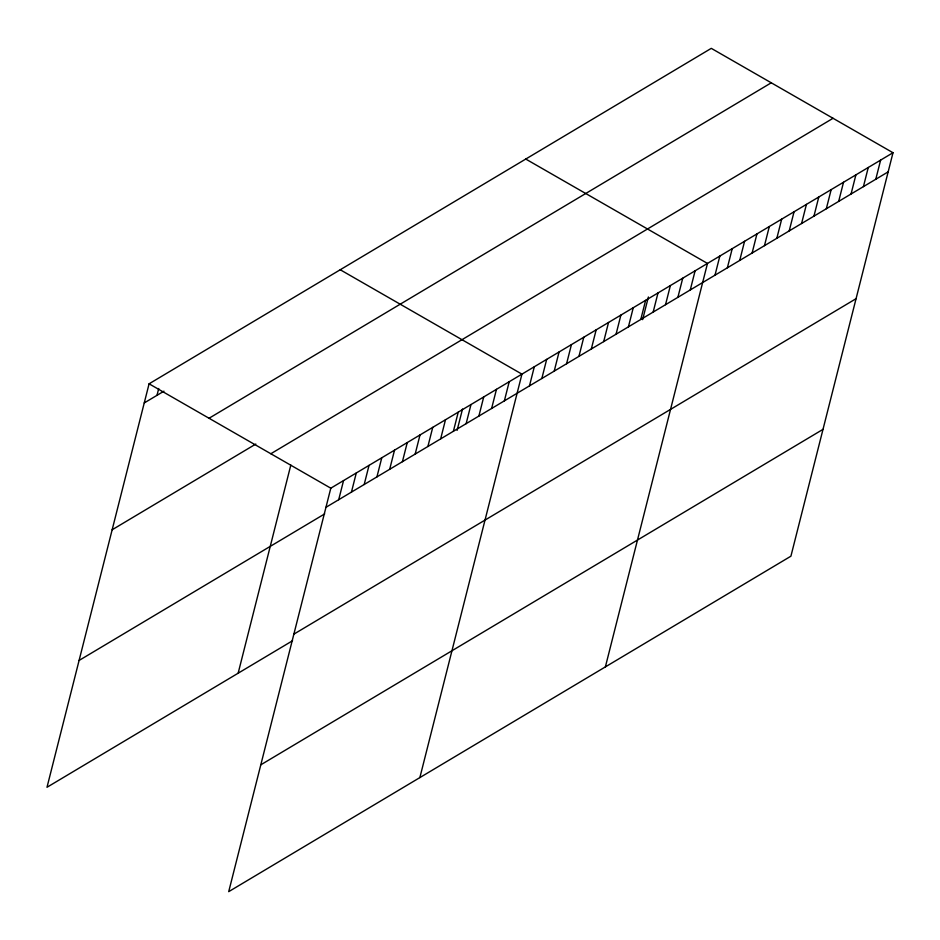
<?xml version="1.0" encoding="UTF-8"?>
<svg xmlns="http://www.w3.org/2000/svg" width="940" height="940" viewBox="0 0 940 940"><rect width="100%" height="100%" fill="white"/><g stroke="black" fill="none" stroke-linecap="round" stroke-linejoin="round"><path stroke-width="1.41" d="M893 152.726L330.798 488.189L228.714 891.649L790.916 556.186L893 152.726L711.286 48.351L149.084 383.814L47 787.274L292.563 640.739M156.992 395.34L158.719 388.514M238.149 673.216L290.824 465.053M338.706 499.716L343.546 480.587M351.443 492.113L356.284 472.985M364.191 484.511L369.032 465.382M376.928 476.909L381.769 457.78M389.677 469.307L394.518 450.166M402.414 461.693L407.255 442.564M415.163 454.091L420.004 434.962M427.9 446.488L432.741 427.359M440.649 438.886L445.49 419.757M453.397 431.284L458.238 412.155M457.11 430.356L462.515 409.018M466.134 423.681L470.975 404.553M478.883 416.079L483.724 396.939M491.62 408.477L496.461 389.336M504.369 400.863L509.21 381.734M419.863 777.591L521.947 374.132L340.233 269.757M529.479 385.882L534.32 366.753M541.84 378.503L546.681 359.374M554.212 371.124L559.053 351.995M566.585 363.745L571.426 344.616M578.946 356.366L583.787 337.237M591.319 348.987L596.16 329.858M603.692 341.608L608.533 322.467M616.053 334.229L620.894 315.088M628.425 326.85L633.266 307.709M640.786 319.459L645.627 300.33M642.643 319.647L648.377 296.981M653.159 312.08L658 292.951M665.532 304.701L670.373 285.572M677.893 297.322L682.734 278.193M690.266 289.943L695.107 270.814M605.384 666.883L707.479 263.435L525.765 159.06M714.999 275.185L719.84 256.056M727.372 267.806L732.213 248.677M739.733 260.427L744.574 241.286M752.106 253.048L756.947 233.907M764.479 245.657L769.32 226.528M776.84 238.278L781.681 219.149M789.212 230.899L794.053 211.77M801.585 223.52L806.426 204.391M813.946 216.141L818.787 197.012M826.319 208.762L831.16 189.633M838.68 201.383L843.521 182.254M851.053 194.004L855.894 174.875M863.425 186.625L868.266 167.484M875.786 179.246L880.627 160.106M144.243 402.943L163.948 391.193M209.056 418.253L771.258 82.802M112.154 529.772L255.809 444.056M270.838 453.75L833.04 118.287M325.957 507.318L888.159 171.867M79.089 660.444L324.664 513.91M293.868 634.148L856.07 298.685M260.803 764.819L823.005 429.357M149.084 383.814L330.798 488.189"/></g></svg>
